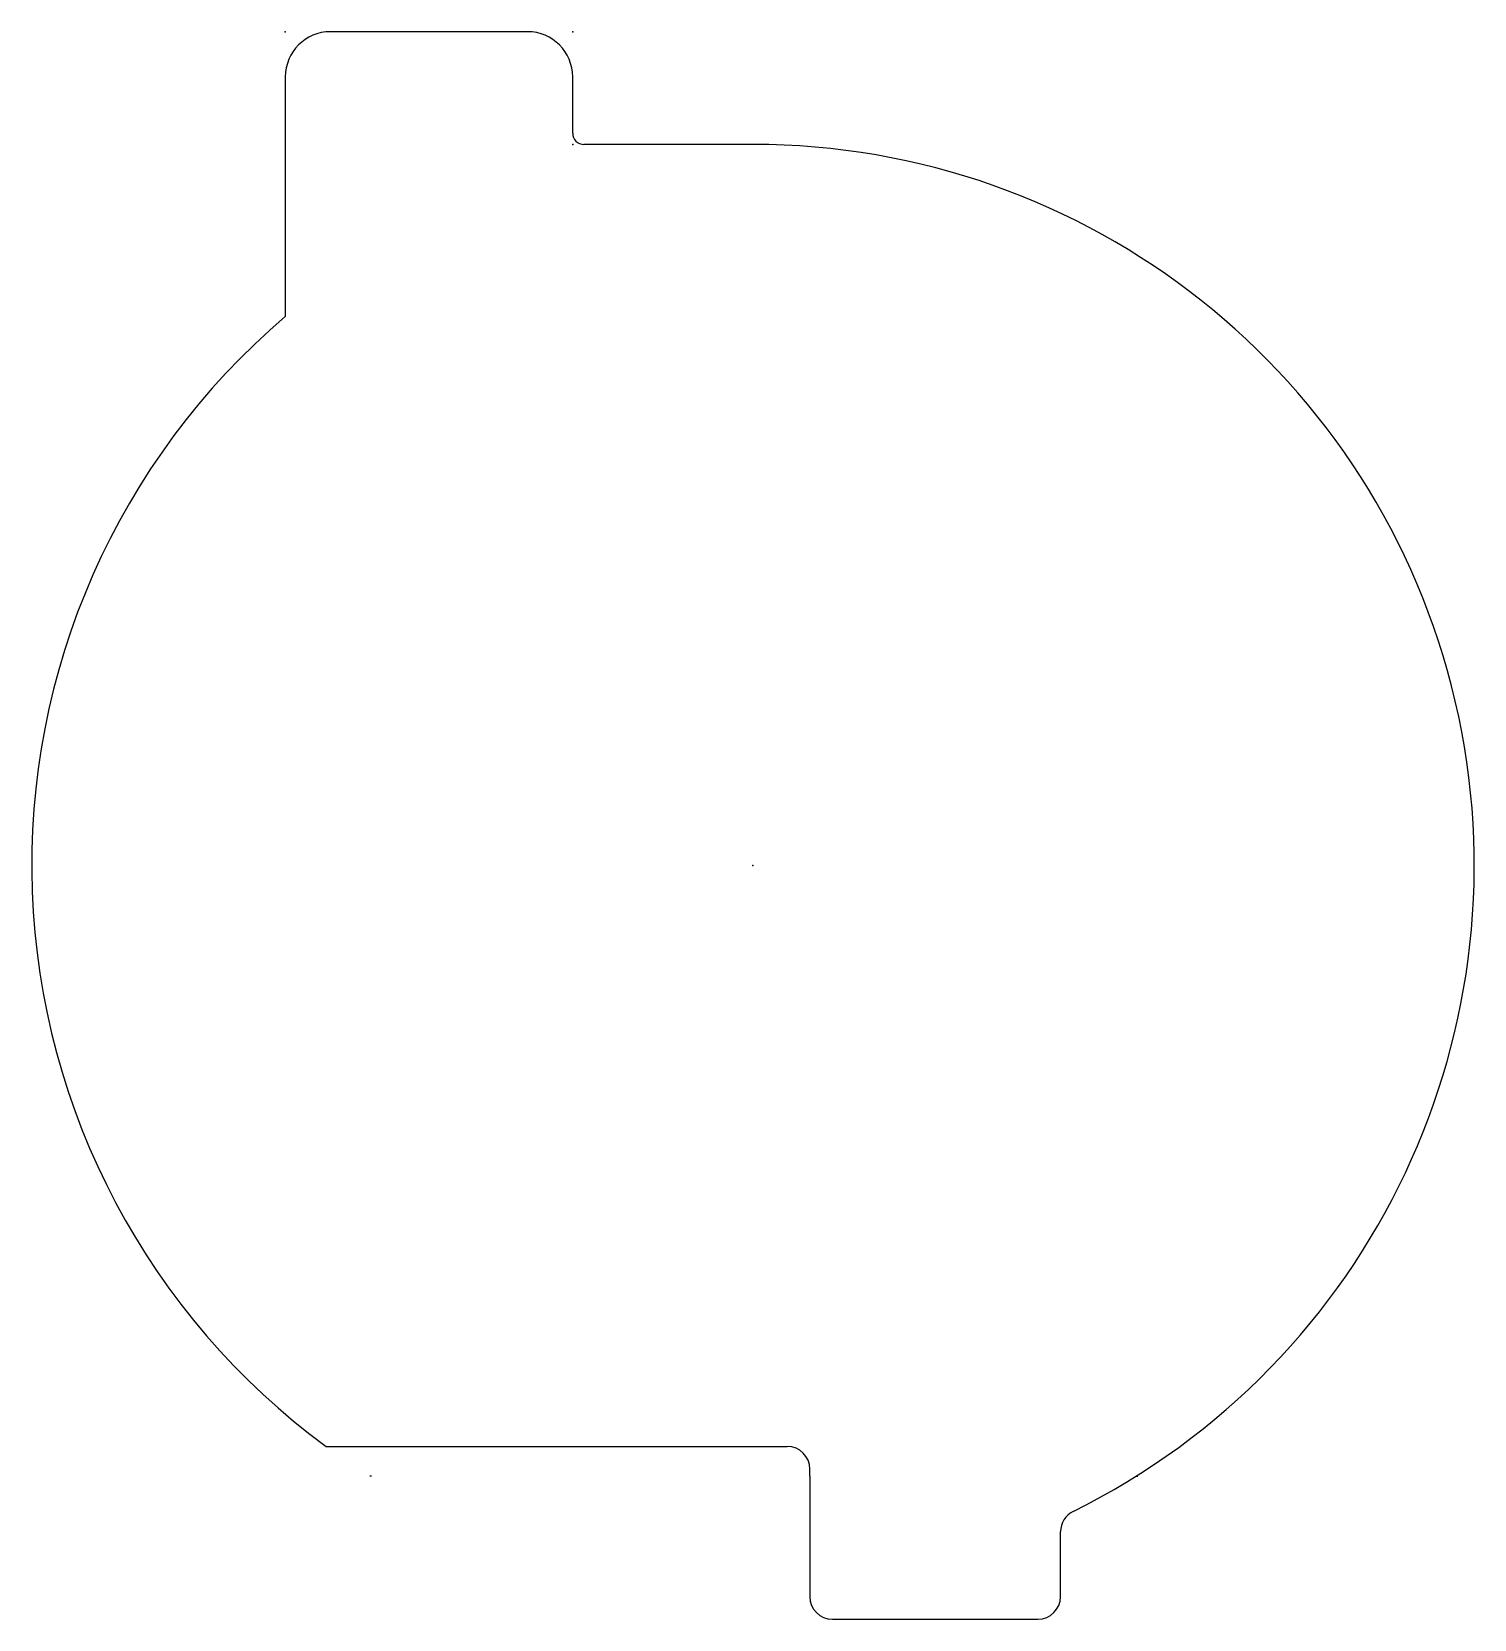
# Model space of a CAD drawing. Header units: millimetres. Extents: x -32 to 32, y -33.5 to 37.
import ezdxf

# ---------------------------------------------------------------- set-up
doc = ezdxf.new("R2010")
doc.units = ezdxf.units.MM
doc.header["$MEASUREMENT"] = 0
doc.layers.add('homectrl_v2_board_outline v19_Sketch1', color=7, linetype='Continuous')

msp = doc.modelspace()

# ---------------------------------------------------------------- linework, layer by layer
at = {"layer": 'homectrl_v2_board_outline v19_Sketch1'}
for p, q in [((-10, 37), (-18.75, 37)), ((-20.75, 35), (-20.75, 24.361)), ((-8, 32.5), (-8, 35)), ((0, 32), (-7.5, 32)), ((-18.939, -25.794), (1.52, -25.794)), ((-16.93, -27.109), (-17.004, -27.109)), ((2.52, -27.109), (2.52, -26.794)), ((2.52, -27.109), (2.52, -32.463)), ((2.52, -27.109), (2.52, -31.906)), ((17.004, -27.109), (17.07, -27.109)), ((13.642, -32.463), (13.642, -29.574)), ((3.52, -33.463), (12.642, -33.463))]:
    msp.add_line(p, q, dxfattribs=at)
for centre, radius, start, end in [((-18.75, 35), 2, 90, 180), ((-10, 35), 2, 0, 90), ((-7.5, 32.5), 0.5, 180, 270), ((0, 0), 32, 296.33999, 90), ((0, 0), 32, 130.4239, 233.71271), ((1.52, -26.794), 1, 0, 90), ((14.642, -29.574), 1, 116.33999, 180), ((3.52, -32.463), 1, 180, 270), ((12.642, -32.463), 1, 270, 360)]:
    msp.add_arc(centre, radius, start, end, dxfattribs=at)
for p in [(-20.75, 37), (-8, 37), (-8, 32), (0, 0)]:
    msp.add_point(p, dxfattribs=at)

doc.saveas('drawing.dxf')
